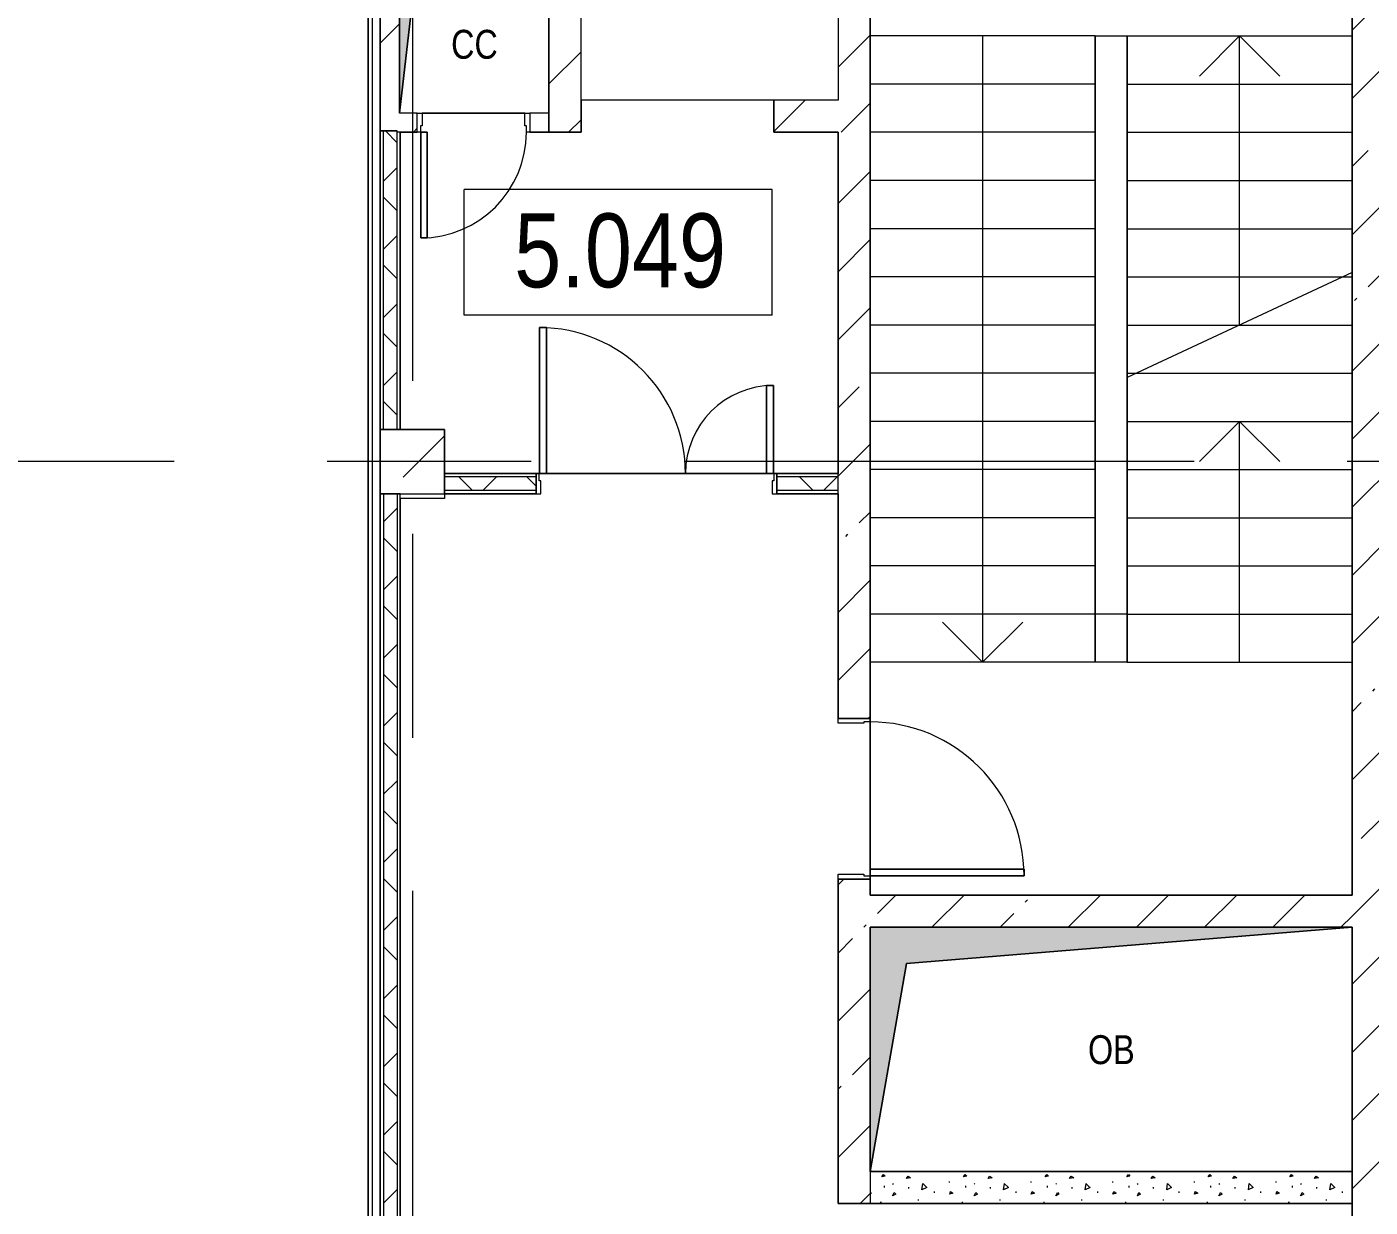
# Model space of a CAD drawing. Header units: millimetres. Extents: x 48966 to 155647, y -43515 to 26217.
# Drawn here: x 83532 to 91894, y 14875 to 22224 of the extents above; entities that cross this region are included whole.
import ezdxf

# ---------------------------------------------------------------- set-up
doc = ezdxf.new("R2010")
doc.units = ezdxf.units.MM
doc.linetypes.add('Осевые', pattern=[6350, 1270, -952.5, 3175, -952.5])
doc.linetypes.add('Сверху', pattern=[793.75, 476.25, -317.5])
for name, color, linetype, lineweight in [('Двери', 7, 'Continuous', 9), ('Каркас_Импост', 7, 'Continuous', 9), ('Контуры', 7, 'Continuous', 9), ('Линии подступенков-1', 7, 'Continuous', 9), ('Линии свеса', 7, 'Continuous', 9), ('Марки вырезов', 7, 'Continuous', 9), ('Марки помещений', 7, 'Continuous', 9), ('Обобщенные модели', 7, 'Continuous', 9), ('Обобщенные модели-1', 7, 'Continuous', 18), ('Общие ребра', 7, 'Continuous', 9), ('Оси-2', 7, 'Осевые', 9), ('Панель', 7, 'Continuous', 9), ('Перекрытия', 7, 'Continuous', 9), ('Сверху', 7, 'Сверху', 9), ('Стены-1', 7, 'Continuous', 18), ('Стрелки вверх', 7, 'Continuous', 9), ('Типовые аннотации', 7, 'Continuous', 9), ('Черная _1 сплошная', 7, 'Continuous', 9), ('Штриховка разреза-1', 7, 'Continuous', 9), ('Элементы узлов', 7, 'Continuous', 9), ('Элементы узлов-1', 7, 'Continuous', 5)]:
    doc.layers.add(name, color=color, linetype=linetype, lineweight=lineweight)
doc.styles.add('Arial', font='Arial.ttf', dxfattribs={"width": 0.8, "height": 180})
doc.styles.add('Arial Narrow_1', font='Arial Narrow.ttf', dxfattribs={"height": 460})
pattern_1 = [(45, (0, 0), (-212.132, 212.132), []), (135, (0, 0), (-212.132, -212.132), [])]
pattern_2 = [(45, (0, 0), (-424.264, 424.264), [600, -100, 20, -100]), (45, (0, 424), (-424.264, 424.264), [])]
pattern_3 = [(45, (0, 0), (-502.8943, 502.8943), []), (45, (0, 762), (-502.8943, 502.8943), [])]

# ---------------------------------------------------------------- blocks, each defined once
blk = doc.blocks.new('Обобщенные модели 2 - Обобщенные модели 2-1035725-План 5-го этажа на отм_ _12_600')
at = {"layer": 'Обобщенные модели'}
h = blk.add_hatch(dxfattribs=at)
h.set_pattern_fill('FP_1', color=256, style=0, pattern_type=2)
h.set_pattern_definition([(45, (0, 0), (168.3798, 617.3926), [793.75, -158.75, 6.706, -152.044])])
h.paths.add_polyline_path([(86131.6, 19317.1), (86131.6, 19717.1), (85731.6, 19717.1), (85731.6, 19317.1)], flags=0)
at = {"layer": 'Обобщенные модели-1'}
for p, q in [((86131.6, 19717.1), (85731.6, 19717.1)), ((85731.6, 19717.1), (85731.6, 19317.1)), ((86131.6, 19317.1), (86131.6, 19717.1)), ((85731.6, 19317.1), (86131.6, 19317.1))]:
    blk.add_line(p, q, dxfattribs=at)
blk = doc.blocks.new('Дверь - Однопольная - ДВ1__21х10-7160092-План 5-го этажа на отм_ _12_600')
at = {"layer": 'Двери'}
for p, q in [((-479, -100), (-439, -100)), ((-479, -1058), (-479, -100)), ((-439, -100), (-439, -1058)), ((-439, -1058), (-479, -1058))]:
    blk.add_line(p, q, dxfattribs=at)
blk.add_arc((-479, -100), 958, 270, 0, dxfattribs=at)
at = {"layer": 'Каркас_Импост'}
for p, q in [((-500, 100), (-470, 100)), ((-500, -100), (-500, 100)), ((-470, 100), (-470, -60)), ((470, 100), (500, 100)), ((470, -60), (470, 100)), ((500, 100), (500, -100)), ((-480, -60), (-480, -100)), ((-470, -60), (-480, -60)), ((480, -60), (470, -60)), ((480, -100), (480, -60)), ((-480, -100), (-500, -100)), ((500, -100), (480, -100))]:
    blk.add_line(p, q, dxfattribs=at)
at = {"layer": 'Панель'}
for p, q in [((-439, -100), (-479, -100)), ((-479, -100), (-479, -1058)), ((-439, -1058), (-439, -100)), ((-479, -1058), (-439, -1058))]:
    blk.add_line(p, q, dxfattribs=at)
blk = doc.blocks.new('Дверь - Полуторная_001 - ДВ20__21-15-6256127-План 5-го этажа на отм_ _12_600')
at = {"layer": 'Двери'}
for p, q in [((-684, 971.5), (-729, 971.5)), ((-729, 971.5), (-729, 62.5)), ((-684, 62.5), (-684, 971.5)), ((684, 62.5), (684, 611.5)), ((684, 611.5), (729, 611.5)), ((729, 611.5), (729, 62.5)), ((-729, 62.5), (-684, 62.5)), ((729, 62.5), (684, 62.5))]:
    blk.add_line(p, q, dxfattribs=at)
for centre, radius, start, end in [((-729, 62.5), 909, 360, 90), ((729, 62.5), 549, 90, 180)]:
    blk.add_arc(centre, radius, start, end, dxfattribs=at)
at = {"layer": 'Каркас_Импост'}
for p, q in [((-730, 62.5), (-750, 62.5)), ((-750, 62.5), (-750, -62.5)), ((-730, 17.5), (-730, 62.5)), ((-720, 17.5), (-730, 17.5)), ((-720, -62.5), (-720, 17.5)), ((730, 17.5), (720, 17.5)), ((720, 17.5), (720, -62.5)), ((750, 62.5), (730, 62.5)), ((730, 62.5), (730, 17.5)), ((750, -62.5), (750, 62.5)), ((-750, -62.5), (-720, -62.5)), ((720, -62.5), (750, -62.5))]:
    blk.add_line(p, q, dxfattribs=at)
at = {"layer": 'Панель'}
for p, q in [((-729, 971.5), (-684, 971.5)), ((-729, 62.5), (-729, 971.5)), ((-684, 971.5), (-684, 62.5)), ((684, 611.5), (684, 62.5)), ((729, 611.5), (684, 611.5)), ((729, 62.5), (729, 611.5)), ((-684, 62.5), (-729, 62.5)), ((684, 62.5), (729, 62.5))]:
    blk.add_line(p, q, dxfattribs=at)
blk = doc.blocks.new('Дверь - Однопольная без ручки - ДТ2__21х7-7152645-План 5-го этажа на отм_ _12_600')
at = {"layer": 'Двери'}
for p, q in [((-329, -60), (-289, -60)), ((-329, -718), (-329, -60)), ((-289, -60), (-289, -718)), ((-289, -718), (-329, -718))]:
    blk.add_line(p, q, dxfattribs=at)
blk.add_arc((-329, -60), 658, 270, 0, dxfattribs=at)
at = {"layer": 'Каркас_Импост'}
for p, q in [((-350, 60), (-320, 60)), ((-350, -60), (-350, 60)), ((-320, 60), (-320, -20)), ((320, 60), (350, 60)), ((320, -20), (320, 60)), ((350, 60), (350, -60)), ((-330, -60), (-350, -60)), ((-330, -20), (-330, -60)), ((-320, -20), (-330, -20)), ((330, -20), (320, -20)), ((330, -60), (330, -20)), ((350, -60), (330, -60))]:
    blk.add_line(p, q, dxfattribs=at)
at = {"layer": 'Панель'}
for p, q in [((-289, -60), (-329, -60)), ((-329, -60), (-329, -718)), ((-289, -718), (-289, -60)), ((-329, -718), (-289, -718))]:
    blk.add_line(p, q, dxfattribs=at)
blk = doc.blocks.new('170_ОтверстиеПрямоугольноеВертикальное - 170_ОтверстиеПрямоугольноеВертикальное-5689308-План 5-го этажа на отм_ _12_600')
at = {"layer": 'Обобщенные модели'}
for p, q in [((-465, -429.8), (-465, 430)), ((-465, 430), (465, 430)), ((465, 430), (465, -430)), ((315.9, -430), (-324.2, -430))]:
    blk.add_line(p, q, dxfattribs=at)
blk = doc.blocks.new('170_ОтверстиеПрямоугольноеВертикальное - 170_ОтверстиеПрямоугольноеВертикальное-5689310-План 5-го этажа на отм_ _12_600')
at = {"layer": 'Обобщенные модели'}
for p, q in [((-1500, -760), (-1500, 760)), ((-1500, 760), (1500, 760)), ((1500, 760), (1500, -760)), ((1500, -760), (-1500, -760))]:
    blk.add_line(p, q, dxfattribs=at)
blk = doc.blocks.new('M_Дверь-Проем - 1200 x 2200 mm-4670835-План 5-го этажа на отм_ _12_600')
at = {"layer": 'Сверху'}
blk.add_line((-608.2, -100), (591.8, -100), dxfattribs=at)
blk = doc.blocks.new('Марка помещения_Р - Марка помещения-4575829-План 5-го этажа на отм_ _12_600')
at = {"layer": 'Марки помещений'}
for p, q in [((-4.79375, -1.95625), (-4.79375, 1.95625)), ((4.79375, 1.95625), (-4.79375, 1.95625)), ((4.79375, -1.95625), (4.79375, 1.95625)), ((4.79375, -1.95625), (-4.79375, -1.95625))]:
    blk.add_line(p, q, dxfattribs=at)

msp = doc.modelspace()

# ---------------------------------------------------------------- hatches: boundary and pattern name
at = {"layer": 'Штриховка разреза-1'}
h = msp.add_hatch(dxfattribs=at)
h.set_pattern_fill('FP_2', color=256, style=0, pattern_type=2)
h.set_pattern_definition(pattern_2)
h.paths.add_polyline_path([(86781.6, 21767.1), (86981.6, 21767.1), (86981.6, 23867.1), (86781.6, 23867.1), (86781.6, 22547.3)], flags=0)
h = msp.add_hatch(dxfattribs=at)
h.set_pattern_fill('FP_2', color=256, style=0, pattern_type=2)
h.set_pattern_definition(pattern_2)
h.paths.add_polyline_path([(88581.6, 21767.1), (88781.6, 21767.1), (88781.6, 23867.1), (88581.6, 23867.1), (88581.6, 22612.7)], flags=0)
h = msp.add_hatch(dxfattribs=at)
h.set_pattern_fill('FP_4', color=256, style=0, pattern_type=2)
h.set_pattern_definition(pattern_3)
h.paths.add_polyline_path([(85731.6, 21575.4), (85836.6, 21575.4), (85836.6, 21687.3), (85851.6, 21687.3), (85851.6, 23567.1), (85731.6, 23567.1), (85731.6, 22612.7)], flags=0)
h = msp.add_hatch(dxfattribs=at)
h.set_pattern_fill('FP_2', color=256, style=0, pattern_type=2)
h.set_pattern_definition(pattern_2)
h.paths.add_polyline_path([(92081.6, 11567.1), (92081.6, 23567.1), (91781.6, 23567.1), (91781.6, 11567.1)], flags=0)
h = msp.add_hatch(dxfattribs=at)
h.set_pattern_fill('FP_2', color=256, style=0, pattern_type=2)
h.set_pattern_definition(pattern_2)
h.paths.add_polyline_path([(88236.8, 21567.1), (88781.6, 21567.1), (88781.6, 21767.1), (88181.6, 21767.1), (88181.6, 21567.1)], flags=0)
h.paths.add_polyline_path([(86781.6, 21567.1), (86981.6, 21567.1), (86981.6, 21767.1), (86781.6, 21767.1), (86781.6, 21567.3)], flags=0)
h = msp.add_hatch(dxfattribs=at)
h.set_pattern_fill('FP_4', color=256, style=0, pattern_type=2)
h.set_pattern_definition(pattern_3)
h.paths.add_polyline_path([(85962.4, 21567.3), (85962.4, 21687.3), (85836.6, 21687.3), (85836.6, 21567.3), (85856.6, 21567.3)], flags=0)
h.paths.add_polyline_path([(86781.6, 21567.3), (86781.6, 21687.3), (86662.4, 21687.3), (86662.4, 21567.3)], flags=0)
h = msp.add_hatch(dxfattribs=at)
h.set_pattern_fill('FP_3', color=256, style=0, pattern_type=2)
h.set_pattern_definition(pattern_1)
h.paths.add_polyline_path([(85751.6, 19717.1), (85836.6, 19717.1), (85836.6, 21575.4), (85751.6, 21575.4), (85751.6, 20425.1)], flags=0)
h = msp.add_hatch(dxfattribs=at)
h.set_pattern_fill('FP_2', color=256, style=0, pattern_type=2)
h.set_pattern_definition(pattern_2)
h.paths.add_polyline_path([(88781.6, 14897.1), (88781.6, 16917.1), (88581.6, 16917.1), (88581.6, 14897.1)], flags=0)
h.paths.add_polyline_path([(88781.6, 17917.1), (88781.6, 21567.1), (88581.6, 21567.1), (88581.6, 17917.1)], flags=0)
h = msp.add_hatch(dxfattribs=at)
h.set_pattern_fill('FP_3', color=256, style=0, pattern_type=2)
h.set_pattern_definition(pattern_1)
h.paths.add_polyline_path([(88581.6, 19337.1), (88581.6, 19422.1), (88201.6, 19422.1), (88201.6, 19337.1), (88236.8, 19337.1)], flags=0)
h.paths.add_polyline_path([(86701.6, 19337.1), (86701.6, 19422.1), (86131.6, 19422.1), (86131.6, 19337.1), (86571, 19337.1)], flags=0)
h = msp.add_hatch(dxfattribs=at)
h.set_pattern_fill('FP_3', color=256, style=0, pattern_type=2)
h.set_pattern_definition(pattern_1)
h.paths.add_polyline_path([(85836.5, 11917.1), (85836.5, 19317.1), (85751.5, 19317.1), (85751.5, 11917.1)], flags=0)
h = msp.add_hatch(dxfattribs=at)
h.set_pattern_fill('FP_2', color=256, style=0, pattern_type=2)
h.set_pattern_definition(pattern_2)
h.paths.add_polyline_path([(91781.6, 16617.1), (91781.6, 16817.1), (88781.6, 16817.1), (88781.6, 16617.1), (91568.5, 16617.1)], flags=0)
h = msp.add_hatch(dxfattribs=at)
h.set_pattern_fill('FP_5', color=256, style=0, pattern_type=2)
h.set_pattern_definition([(315, (203.2, 20.32), (507.9997, 0), [7.184, -711.236]), (63.435, (279.4, 76.2), (-0.0009, 508.0002), [11.359, -1124.563]), (90, (121.9, 60.96), (-508, 508), [10.16, -497.84]), (315, (0, 127), (507.9997, 0), [7.184, -711.236]), (270, (330.2, 40.64), (508, -508), [6.706, -501.294]), (270, (213.36, 386.1), (508, -508), [6.706, -501.294]), (45, (284.48, 441.96), (0, 507.9997), [7.184, -711.236]), (90, (182.9, 182.9), (-508, 508), [6.706, -501.294]), (90, (121.9, 259.1), (-508, 508), [6.706, -501.294]), (270, (279.4, 238.76), (508, -508), [6.706, -501.294]), (45, (127, 426.72), (0, 507.9997), [7.184, -711.236]), (45, (20.32, 284.48), (0, 507.9997), [7.184, -711.236]), (270, (10.16, 492.76), (508, -508), [6.706, -501.294]), (315, (335.28, 406.4), (507.9997, 0), [7.184, -711.236]), (90, (477.5, 71.1), (-508, 508), [6.706, -501.294]), (315, (355.6, 137.16), (507.9997, 0), [7.184, -711.236]), (90, (477.5, 264.16), (-508, 508), [10.16, -497.84]), (90, (482.6, 436.9), (-508, 508), [6.706, -501.294]), (90, (375.9, 294.64), (-508, 508), [6.706, -501.294]), (315, (360.68, 497.84), (507.9997, 0), [7.184, -711.236]), (0, (477.5, 497.84), (508, 508), [6.706, -501.294]), (315, (91.44, 508), (507.9997, 0), [7.184, -711.236]), (270, (233.7, 132.1), (508, -508), [6.706, -501.294]), (0, (452.1, 172.7), (508, 508), [6.706, -501.294]), (56.31, (274.32, 5.08), (507.99879, 1016.00085), [18.316, -1813.304]), (315, (284.48, 20.32), (507.9997, 0), [14.368, -704.052]), (194.036, (294.64, 10.16), (-1524.00192, -507.99336), [20.945, -2073.592]), (60.255, (30.48, 45.72), (508.00199, 1015.99946), [40.956, -4054.671]), (293.199, (50.8, 81.28), (508.00651, -1015.996307), [38.688, -3830.124]), (180, (66.04, 45.7), (-508, -508), [35.56, -472.44]), (63.435, (20.32, 213.36), (-0.0009, 508.0002), [22.718, -1113.204]), (315, (30.48, 233.68), (507.9997, 0), [14.368, -704.052]), (206.565, (40.64, 223.52), (-508.00066, -508.0002), [22.718, -1113.204]), (66.801, (386.08, 50.8), (1016.01901, 2539.99304), [38.688, -3830.124]), (296.565, (401.32, 86.36), (508.0002, -508.00066), [34.078, -1101.845]), (189.462, (416.56, 55.88), (-2540.00256, -507.985985), [30.901, -3059.143]), (82.875, (203.2, 248.92), (-0.000517, 507.999884), [40.956, -4054.671]), (315, (208.28, 289.56), (507.9997, 0), [35.921, -682.5]), (206.565, (233.68, 264.16), (-508.00066, -508.0002), [34.078, -1101.845]), (71.565, (375.92, 223.52), (0.00014, 507.99998), [16.064, -1590.373]), (326.31, (381, 238.76), (1016.00085, -507.9988), [18.316, -1813.304]), (194.036, (396.24, 228.6), (-1524.00192, -507.99336), [20.945, -2073.592]), (60.255, (167.64, 472.44), (508.00199, 1015.99946), [40.956, -4054.671]), (288.435, (187.96, 508), (508.0012, -1015.9995), [32.129, -1574.308]), (189.462, (198.12, 477.52), (-2540.00256, -507.985985), [30.901, -3059.143]), (63.435, (40.64, 411.48), (-0.0009, 508.0002), [34.078, -1101.845]), (296.565, (55.88, 441.96), (508.0002, -508.00066), [34.078, -1101.845]), (180, (71.1, 411.5), (-508, -508), [30.48, -477.52]), (56.31, (106.68, 320.04), (507.99879, 1016.00085), [18.316, -1813.304]), (326.31, (116.84, 335.28), (1016.00085, -507.99879), [18.316, -1813.304]), (191.31, (132.08, 325.12), (-2031.99947, -508.00241), [25.903, -2564.399]), (63.435, (279.4, 365.76), (-0.0009, 508.0002), [22.718, -1113.204]), (326.31, (289.56, 386.08), (1016.00085, -507.9988), [18.316, -1813.304]), (201.801, (304.8, 375.92), (-1016.00392, -507.9926), [27.357, -2708.307]), (60.255, (391.16, 416.56), (508.00199, 1015.99946), [40.956, -4054.671]), (288.435, (411.48, 452.12), (508.0012, -1015.9995), [32.129, -1574.308]), (189.462, (421.64, 421.64), (-2540.00256, -507.985985), [30.901, -3059.143]), (56.31, (462.28, 330.2), (507.9988, 1016.00085), [18.316, -1813.304]), (315, (472.44, 345.44), (507.9997, 0), [14.368, -704.052]), (194.036, (482.6, 335.28), (-1524.00192, -507.99336), [20.945, -2073.592])])
h.paths.add_polyline_path([(91781.6, 14897.1), (91781.6, 15097.1), (88781.6, 15097.1), (88781.6, 14897.1), (91568.5, 14897.1)], flags=0)
at = {"layer": 'Элементы узлов-1'}
for points in [[(85851.6, 21687.3), (85941.1, 22457.6), (86781.6, 22547.1), (85851.6, 22547.1), (85851.6, 21687.3)], [(88781.6, 15097.1), (89007.6, 16391.1), (91772.7, 16617.1), (88781.6, 16617.1), (88781.6, 16049.8)]]:
    msp.add_hatch(color=256, dxfattribs=at).paths.add_polyline_path(points, flags=0)

# ---------------------------------------------------------------- linework, layer by layer
at = {"layer": 'Контуры'}
for p, q in [((88781.6, 23567.1), (88781.6, 22167.1)), ((88781.6, 23567.1), (88781.6, 22167.1)), ((88781.6, 23567.1), (88781.6, 22167.1)), ((88781.6, 23567.1), (88781.6, 22167.1)), ((91781.6, 22167.1), (91781.6, 23567.1)), ((91781.6, 22167.1), (91781.6, 23567.1)), ((91781.6, 22167.1), (91781.6, 23567.1)), ((91781.6, 22167.1), (91781.6, 23567.1)), ((90181.6, 22167.1), (88781.6, 22167.1)), ((90181.6, 22167.1), (88781.6, 22167.1)), ((90181.6, 22167.1), (88781.6, 22167.1)), ((90181.6, 22167.1), (88781.6, 22167.1)), ((88781.6, 22167.1), (88781.6, 18267.1)), ((88781.6, 22167.1), (88781.6, 18267.1)), ((88781.6, 22167.1), (88781.6, 18267.1)), ((88781.6, 22167.1), (88781.6, 18267.1)), ((88781.6, 22167.1), (88781.6, 18567.1)), ((90181.6, 22167.1), (90381.6, 22167.1)), ((90181.6, 22167.1), (90381.6, 22167.1)), ((90181.6, 22167.1), (90381.6, 22167.1)), ((90181.6, 22167.1), (90381.6, 22167.1)), ((90181.6, 22167.1), (90181.6, 18267.1)), ((90181.6, 22167.1), (90181.6, 18267.1)), ((90181.6, 22167.1), (90181.6, 18267.1)), ((90181.6, 22167.1), (90181.6, 18267.1)), ((90181.6, 22167.1), (90181.6, 18567.1)), ((90381.6, 18267.1), (90381.6, 22167.1)), ((90381.6, 18267.1), (90381.6, 22167.1)), ((90381.6, 18267.1), (90381.6, 22167.1)), ((90381.6, 18567.1), (90381.6, 22167.1)), ((91781.6, 18267.1), (91781.6, 22167.1)), ((91781.6, 18267.1), (91781.6, 22167.1)), ((91781.6, 18267.1), (91781.6, 22167.1)), ((91781.6, 18567.1), (91781.6, 22167.1)), ((91781.6, 18267.1), (91781.6, 20693.5)), ((90381.6, 18267.1), (90381.6, 20040.7)), ((88781.6, 18567.1), (88781.6, 16817.1)), ((90181.6, 18567.1), (88781.6, 18567.1)), ((90381.6, 18567.1), (90181.6, 18567.1)), ((90381.6, 18567.1), (91781.6, 18567.1)), ((91781.6, 16817.1), (91781.6, 18567.1)), ((88781.6, 18267.1), (88781.6, 16817.1)), ((88781.6, 18267.1), (88781.6, 16817.1)), ((88781.6, 18267.1), (88781.6, 16817.1)), ((88781.6, 18267.1), (88781.6, 16817.1)), ((90181.6, 18267.1), (88781.6, 18267.1)), ((90181.6, 18267.1), (88781.6, 18267.1)), ((90381.6, 18267.1), (90181.6, 18267.1)), ((90381.6, 18267.1), (90181.6, 18267.1)), ((90381.6, 18267.1), (90181.6, 18267.1)), ((90381.6, 18267.1), (90181.6, 18267.1)), ((90381.6, 18267.1), (91781.6, 18267.1)), ((90381.6, 18267.1), (91781.6, 18267.1)), ((90381.6, 18267.1), (91781.6, 18267.1)), ((90381.6, 18267.1), (91781.6, 18267.1)), ((91781.6, 16817.1), (91781.6, 18267.1)), ((91781.6, 16817.1), (91781.6, 18267.1)), ((91781.6, 16817.1), (91781.6, 18267.1)), ((91781.6, 16817.1), (91781.6, 18267.1)), ((88781.6, 16817.1), (91781.6, 16817.1)), ((88781.6, 16817.1), (91781.6, 16817.1))]:
    msp.add_line(p, q, dxfattribs=at)
at = {"layer": 'Линии подступенков-1'}
for p, q in [((90181.6, 22167.1), (88781.6, 22167.1)), ((90181.6, 22167.1), (88781.6, 22167.1)), ((90181.6, 22167.1), (88781.6, 22167.1)), ((90181.6, 22167.1), (88781.6, 22167.1)), ((90181.6, 22167.1), (88781.6, 22167.1)), ((90381.6, 22167.1), (91781.6, 22167.1)), ((90381.6, 22167.1), (91781.6, 22167.1)), ((90381.6, 22167.1), (91781.6, 22167.1)), ((90381.6, 22167.1), (91781.6, 22167.1)), ((90181.6, 21867.1), (88781.6, 21867.1)), ((90181.6, 21867.1), (88781.6, 21867.1)), ((90181.6, 21867.1), (88781.6, 21867.1)), ((90181.6, 21867.1), (88781.6, 21867.1)), ((90181.6, 21867.1), (88781.6, 21867.1)), ((90381.6, 21867.1), (91781.6, 21867.1)), ((90381.6, 21867.1), (91781.6, 21867.1)), ((90381.6, 21867.1), (91781.6, 21867.1)), ((90381.6, 21867.1), (91781.6, 21867.1)), ((90181.6, 21567.1), (88781.6, 21567.1)), ((90181.6, 21567.1), (88781.6, 21567.1)), ((90181.6, 21567.1), (88781.6, 21567.1)), ((90181.6, 21567.1), (88781.6, 21567.1)), ((90181.6, 21567.1), (88781.6, 21567.1)), ((90381.6, 21567.1), (91781.6, 21567.1)), ((90381.6, 21567.1), (91781.6, 21567.1)), ((90381.6, 21567.1), (91781.6, 21567.1)), ((90381.6, 21567.1), (91781.6, 21567.1)), ((90181.6, 21267.1), (88781.6, 21267.1)), ((90181.6, 21267.1), (88781.6, 21267.1)), ((90181.6, 21267.1), (88781.6, 21267.1)), ((90181.6, 21267.1), (88781.6, 21267.1)), ((90181.6, 21267.1), (88781.6, 21267.1)), ((90381.6, 21267.1), (91781.6, 21267.1)), ((90381.6, 21267.1), (91781.6, 21267.1)), ((90381.6, 21267.1), (91781.6, 21267.1)), ((90381.6, 21267.1), (91781.6, 21267.1)), ((90181.6, 20967.1), (88781.6, 20967.1)), ((90181.6, 20967.1), (88781.6, 20967.1)), ((90181.6, 20967.1), (88781.6, 20967.1)), ((90181.6, 20967.1), (88781.6, 20967.1)), ((90181.6, 20967.1), (88781.6, 20967.1)), ((90381.6, 20967.1), (91781.6, 20967.1)), ((90381.6, 20967.1), (91781.6, 20967.1)), ((90381.6, 20967.1), (91781.6, 20967.1)), ((90381.6, 20967.1), (91781.6, 20967.1)), ((90181.6, 20667.1), (88781.6, 20667.1)), ((90181.6, 20667.1), (88781.6, 20667.1)), ((90181.6, 20667.1), (88781.6, 20667.1)), ((90181.6, 20667.1), (88781.6, 20667.1)), ((90181.6, 20667.1), (88781.6, 20667.1)), ((90381.6, 20667.1), (91781.6, 20667.1)), ((90381.6, 20667.1), (91781.6, 20667.1)), ((90381.6, 20667.1), (91781.6, 20667.1)), ((90381.6, 20667.1), (91781.6, 20667.1)), ((91725, 20667.1), (91781.6, 20667.1)), ((90181.6, 20367.1), (88781.6, 20367.1)), ((90181.6, 20367.1), (88781.6, 20367.1)), ((90181.6, 20367.1), (88781.6, 20367.1)), ((90181.6, 20367.1), (88781.6, 20367.1)), ((90181.6, 20367.1), (88781.6, 20367.1)), ((90381.6, 20367.1), (91781.6, 20367.1)), ((90381.6, 20367.1), (91781.6, 20367.1)), ((90381.6, 20367.1), (91781.6, 20367.1)), ((90381.6, 20367.1), (91781.6, 20367.1)), ((91081.6, 20367.1), (91781.6, 20367.1)), ((90181.6, 20067.1), (88781.6, 20067.1)), ((90181.6, 20067.1), (88781.6, 20067.1)), ((90181.6, 20067.1), (88781.6, 20067.1)), ((90181.6, 20067.1), (88781.6, 20067.1)), ((90181.6, 20067.1), (88781.6, 20067.1)), ((90381.6, 20067.1), (91781.6, 20067.1)), ((90381.6, 20067.1), (91781.6, 20067.1)), ((90381.6, 20067.1), (91781.6, 20067.1)), ((90381.6, 20067.1), (91781.6, 20067.1)), ((90438.3, 20067.1), (91781.6, 20067.1)), ((90181.6, 19767.1), (88781.6, 19767.1)), ((90181.6, 19767.1), (88781.6, 19767.1)), ((90181.6, 19767.1), (88781.6, 19767.1)), ((90181.6, 19767.1), (88781.6, 19767.1)), ((90181.6, 19767.1), (88781.6, 19767.1)), ((90381.6, 19767.1), (91781.6, 19767.1)), ((90381.6, 19767.1), (91781.6, 19767.1)), ((90381.6, 19767.1), (91781.6, 19767.1)), ((90381.6, 19767.1), (91781.6, 19767.1)), ((90381.6, 19767.1), (91781.6, 19767.1)), ((90181.6, 19467.1), (88781.6, 19467.1)), ((90181.6, 19467.1), (88781.6, 19467.1)), ((90181.6, 19467.1), (88781.6, 19467.1)), ((90181.6, 19467.1), (88781.6, 19467.1)), ((90181.6, 19467.1), (88781.6, 19467.1)), ((90381.6, 19467.1), (91781.6, 19467.1)), ((90381.6, 19467.1), (91781.6, 19467.1)), ((90381.6, 19467.1), (91781.6, 19467.1)), ((90381.6, 19467.1), (91781.6, 19467.1)), ((90381.6, 19467.1), (91781.6, 19467.1)), ((90181.6, 19167.1), (88781.6, 19167.1)), ((90181.6, 19167.1), (88781.6, 19167.1)), ((90181.6, 19167.1), (88781.6, 19167.1)), ((90181.6, 19167.1), (88781.6, 19167.1)), ((90181.6, 19167.1), (88781.6, 19167.1)), ((90381.6, 19167.1), (91781.6, 19167.1)), ((90381.6, 19167.1), (91781.6, 19167.1)), ((90381.6, 19167.1), (91781.6, 19167.1)), ((90381.6, 19167.1), (91781.6, 19167.1)), ((90381.6, 19167.1), (91781.6, 19167.1)), ((90181.6, 18867.1), (88781.6, 18867.1)), ((90181.6, 18867.1), (88781.6, 18867.1)), ((90181.6, 18867.1), (88781.6, 18867.1)), ((90181.6, 18867.1), (88781.6, 18867.1)), ((90181.6, 18867.1), (88781.6, 18867.1)), ((90381.6, 18867.1), (91781.6, 18867.1)), ((90381.6, 18867.1), (91781.6, 18867.1)), ((90381.6, 18867.1), (91781.6, 18867.1)), ((90381.6, 18867.1), (91781.6, 18867.1)), ((90381.6, 18867.1), (91781.6, 18867.1)), ((90181.6, 18567.1), (88781.6, 18567.1)), ((90181.6, 18567.1), (88781.6, 18567.1)), ((90181.6, 18567.1), (88781.6, 18567.1)), ((90181.6, 18567.1), (88781.6, 18567.1)), ((90181.6, 18567.1), (88781.6, 18567.1)), ((90381.6, 18567.1), (91781.6, 18567.1)), ((90381.6, 18567.1), (91781.6, 18567.1)), ((90381.6, 18567.1), (91781.6, 18567.1)), ((90381.6, 18567.1), (91781.6, 18567.1)), ((90381.6, 18567.1), (91781.6, 18567.1)), ((90181.6, 18267.1), (88781.6, 18267.1)), ((90181.6, 18267.1), (88781.6, 18267.1)), ((90181.6, 18267.1), (88781.6, 18267.1)), ((90181.6, 18267.1), (88781.6, 18267.1)), ((90381.6, 18267.1), (91781.6, 18267.1)), ((90381.6, 18267.1), (91781.6, 18267.1)), ((90381.6, 18267.1), (91781.6, 18267.1)), ((90381.6, 18267.1), (91781.6, 18267.1))]:
    msp.add_line(p, q, dxfattribs=at)
at = {"layer": 'Линии свеса'}
for p, q in [((90181.6, 21867.1), (88781.6, 21867.1)), ((90181.6, 21867.1), (88781.6, 21867.1)), ((90181.6, 21867.1), (88781.6, 21867.1)), ((90181.6, 21867.1), (88781.6, 21867.1)), ((90181.6, 21867.1), (88781.6, 21867.1)), ((90381.6, 21867.1), (91781.6, 21867.1)), ((90381.6, 21867.1), (91781.6, 21867.1)), ((90381.6, 21867.1), (91781.6, 21867.1)), ((90381.6, 21867.1), (91781.6, 21867.1)), ((90181.6, 21567.1), (88781.6, 21567.1)), ((90181.6, 21567.1), (88781.6, 21567.1)), ((90181.6, 21567.1), (88781.6, 21567.1)), ((90181.6, 21567.1), (88781.6, 21567.1)), ((90181.6, 21567.1), (88781.6, 21567.1)), ((90381.6, 21567.1), (91781.6, 21567.1)), ((90381.6, 21567.1), (91781.6, 21567.1)), ((90381.6, 21567.1), (91781.6, 21567.1)), ((90381.6, 21567.1), (91781.6, 21567.1)), ((90181.6, 21267.1), (88781.6, 21267.1)), ((90181.6, 21267.1), (88781.6, 21267.1)), ((90181.6, 21267.1), (88781.6, 21267.1)), ((90181.6, 21267.1), (88781.6, 21267.1)), ((90181.6, 21267.1), (88781.6, 21267.1)), ((90381.6, 21267.1), (91781.6, 21267.1)), ((90381.6, 21267.1), (91781.6, 21267.1)), ((90381.6, 21267.1), (91781.6, 21267.1)), ((90381.6, 21267.1), (91781.6, 21267.1)), ((90181.6, 20967.1), (88781.6, 20967.1)), ((90181.6, 20967.1), (88781.6, 20967.1)), ((90181.6, 20967.1), (88781.6, 20967.1)), ((90181.6, 20967.1), (88781.6, 20967.1)), ((90181.6, 20967.1), (88781.6, 20967.1)), ((90381.6, 20967.1), (91781.6, 20967.1)), ((90381.6, 20967.1), (91781.6, 20967.1)), ((90381.6, 20967.1), (91781.6, 20967.1)), ((90381.6, 20967.1), (91781.6, 20967.1)), ((90181.6, 20667.1), (88781.6, 20667.1)), ((90181.6, 20667.1), (88781.6, 20667.1)), ((90181.6, 20667.1), (88781.6, 20667.1)), ((90181.6, 20667.1), (88781.6, 20667.1)), ((90181.6, 20667.1), (88781.6, 20667.1)), ((90381.6, 20667.1), (91781.6, 20667.1)), ((90381.6, 20667.1), (91781.6, 20667.1)), ((90381.6, 20667.1), (91781.6, 20667.1)), ((90381.6, 20667.1), (91781.6, 20667.1)), ((91725, 20667.1), (91781.6, 20667.1)), ((90181.6, 20367.1), (88781.6, 20367.1)), ((90181.6, 20367.1), (88781.6, 20367.1)), ((90181.6, 20367.1), (88781.6, 20367.1)), ((90181.6, 20367.1), (88781.6, 20367.1)), ((90181.6, 20367.1), (88781.6, 20367.1)), ((90381.6, 20367.1), (91781.6, 20367.1)), ((90381.6, 20367.1), (91781.6, 20367.1)), ((90381.6, 20367.1), (91781.6, 20367.1)), ((90381.6, 20367.1), (91781.6, 20367.1)), ((91081.6, 20367.1), (91781.6, 20367.1)), ((90181.6, 20067.1), (88781.6, 20067.1)), ((90181.6, 20067.1), (88781.6, 20067.1)), ((90181.6, 20067.1), (88781.6, 20067.1)), ((90181.6, 20067.1), (88781.6, 20067.1)), ((90181.6, 20067.1), (88781.6, 20067.1)), ((90381.6, 20067.1), (91781.6, 20067.1)), ((90381.6, 20067.1), (91781.6, 20067.1)), ((90381.6, 20067.1), (91781.6, 20067.1)), ((90381.6, 20067.1), (91781.6, 20067.1)), ((90438.3, 20067.1), (91781.6, 20067.1)), ((90181.6, 19767.1), (88781.6, 19767.1)), ((90181.6, 19767.1), (88781.6, 19767.1)), ((90181.6, 19767.1), (88781.6, 19767.1)), ((90181.6, 19767.1), (88781.6, 19767.1)), ((90181.6, 19767.1), (88781.6, 19767.1)), ((90381.6, 19767.1), (91781.6, 19767.1)), ((90381.6, 19767.1), (91781.6, 19767.1)), ((90381.6, 19767.1), (91781.6, 19767.1)), ((90381.6, 19767.1), (91781.6, 19767.1)), ((90381.6, 19767.1), (91781.6, 19767.1)), ((90181.6, 19467.1), (88781.6, 19467.1)), ((90181.6, 19467.1), (88781.6, 19467.1)), ((90181.6, 19467.1), (88781.6, 19467.1)), ((90181.6, 19467.1), (88781.6, 19467.1)), ((90181.6, 19467.1), (88781.6, 19467.1)), ((90381.6, 19467.1), (91781.6, 19467.1)), ((90381.6, 19467.1), (91781.6, 19467.1)), ((90381.6, 19467.1), (91781.6, 19467.1)), ((90381.6, 19467.1), (91781.6, 19467.1)), ((90381.6, 19467.1), (91781.6, 19467.1)), ((90181.6, 19167.1), (88781.6, 19167.1)), ((90181.6, 19167.1), (88781.6, 19167.1)), ((90181.6, 19167.1), (88781.6, 19167.1)), ((90181.6, 19167.1), (88781.6, 19167.1)), ((90181.6, 19167.1), (88781.6, 19167.1)), ((90381.6, 19167.1), (91781.6, 19167.1)), ((90381.6, 19167.1), (91781.6, 19167.1)), ((90381.6, 19167.1), (91781.6, 19167.1)), ((90381.6, 19167.1), (91781.6, 19167.1)), ((90381.6, 19167.1), (91781.6, 19167.1)), ((90181.6, 18867.1), (88781.6, 18867.1)), ((90181.6, 18867.1), (88781.6, 18867.1)), ((90181.6, 18867.1), (88781.6, 18867.1)), ((90181.6, 18867.1), (88781.6, 18867.1)), ((90181.6, 18867.1), (88781.6, 18867.1)), ((90381.6, 18867.1), (91781.6, 18867.1)), ((90381.6, 18867.1), (91781.6, 18867.1)), ((90381.6, 18867.1), (91781.6, 18867.1)), ((90381.6, 18867.1), (91781.6, 18867.1)), ((90381.6, 18867.1), (91781.6, 18867.1)), ((90181.6, 18567.1), (88781.6, 18567.1)), ((90181.6, 18567.1), (88781.6, 18567.1)), ((90181.6, 18567.1), (88781.6, 18567.1)), ((90181.6, 18567.1), (88781.6, 18567.1)), ((90381.6, 18567.1), (91781.6, 18567.1)), ((90381.6, 18567.1), (91781.6, 18567.1)), ((90381.6, 18567.1), (91781.6, 18567.1)), ((90381.6, 18567.1), (91781.6, 18567.1))]:
    msp.add_line(p, q, dxfattribs=at)
at = {"layer": 'Марки вырезов'}
msp.add_line((91781.6, 20693.5), (90381.6, 20040.7), dxfattribs=at)
at = {"layer": 'Общие ребра'}
for p, q in [((85656.6, 23459.1), (85656.6, 21575.4)), ((85681.6, 23484.1), (85681.6, 21575.4)), ((85656.6, 21575.4), (85656.6, 11719.1)), ((85681.6, 21575.4), (85681.6, 11719.1)), ((85751.6, 21575.4), (85731.6, 21575.4)), ((85731.6, 21575.4), (85751.6, 21575.4)), ((85751.6, 19717.1), (85751.6, 21575.4)), ((85836.6, 21575.4), (85751.6, 21575.4)), ((85751.6, 21575.4), (85836.6, 21575.4)), ((85836.6, 21567.3), (85836.6, 21575.4)), ((85836.6, 21567.3), (85836.6, 21575.4)), ((85836.6, 19717.1), (85836.6, 21567.3)), ((85856.6, 21567.3), (85836.6, 21567.3)), ((85856.6, 21567.3), (85962.4, 21567.3)), ((86662.4, 21567.3), (86781.6, 21567.3)), ((86781.6, 21567.3), (86781.6, 21567.1)), ((86781.6, 21567.1), (86981.6, 21567.1)), ((88181.6, 21567.1), (88579.6, 21567.1)), ((88781.6, 17917.1), (88781.6, 21567.1)), ((86701.6, 19422.1), (86131.6, 19422.1)), ((86701.6, 19442.1), (86133.6, 19442.1)), ((88581.6, 19442.1), (88201.6, 19442.1)), ((88581.6, 19422.1), (88201.6, 19422.1)), ((88581.6, 19422.1), (88581.6, 19442.1)), ((88581.6, 19337.1), (88581.6, 19422.1)), ((86701.6, 19337.1), (86131.6, 19337.1)), ((88581.6, 19337.1), (88201.6, 19337.1)), ((88581.6, 19317.1), (88581.6, 19337.1)), ((85751.5, 19317.1), (85751.5, 11917.1)), ((85836.5, 19317.1), (85836.5, 11917.1)), ((86131.6, 19317.1), (86701.6, 19317.1)), ((88201.6, 19317.1), (88579.6, 19317.1)), ((88581.6, 19317.1), (88581.6, 17917.1)), ((88581.6, 16917.1), (88581.6, 15097.1)), ((88781.6, 16817.1), (88781.6, 16917.1)), ((88581.6, 15097.1), (88581.6, 14897.1)), ((88781.6, 15097.1), (88781.6, 14897.1))]:
    msp.add_line(p, q, dxfattribs=at)
at = {"layer": 'Оси-2'}
for p, q in [((85931.6, 25417.1), (85931.6, -41737.8)), ((150171.6, 19517.1), (50565.6, 19517.1))]:
    msp.add_line(p, q, dxfattribs=at)
at = {"layer": 'Перекрытия'}
for p, q in [((85731.6, 19317.1), (85731.6, 23567.1)), ((86981.6, 21767.1), (86981.6, 23567.1)), ((88581.6, 23567.1), (88581.6, 21767.1)), ((88781.6, 16817.1), (88781.6, 23567.1)), ((91781.6, 23567.1), (91781.6, 16817.1)), ((88581.6, 21767.1), (86981.6, 21767.1)), ((88181.6, 21767.1), (86981.6, 21767.1)), ((86981.6, 21767.1), (86981.6, 21567.1)), ((88181.6, 21567.1), (88181.6, 21767.1)), ((86632.5, 21687.1), (85992.4, 21687.1)), ((85961.6, 21567.1), (85856.6, 21567.1)), ((85856.6, 21567.1), (85856.6, 19717.1)), ((86981.6, 21567.1), (86661.6, 21567.1)), ((88581.6, 21567.1), (88181.6, 21567.1)), ((88581.6, 19442.1), (88581.6, 21567.1)), ((85856.6, 19717.1), (86131.6, 19717.1)), ((86131.6, 19717.1), (86131.6, 19442.1)), ((86131.6, 19442.1), (88581.6, 19442.1)), ((88201.6, 19442.1), (86701.6, 19442.1)), ((86701.6, 19442.1), (86701.6, 19317.1)), ((88201.6, 19317.1), (88201.6, 19442.1)), ((86131.6, 19287.8), (85856.5, 19287.8)), ((85856.5, 19287.8), (85856.5, 11917.1)), ((86701.6, 19317.1), (86131.6, 19317.1)), ((86131.6, 19317.1), (86131.6, 19287.8)), ((88581.6, 19317.1), (88201.6, 19317.1)), ((88581.6, 17917.1), (88581.6, 19317.1)), ((88781.6, 17917.1), (88581.6, 17917.1)), ((88781.6, 16917.1), (88781.6, 17917.1)), ((88581.6, 14897.1), (88581.6, 16917.1)), ((88581.6, 16917.1), (88781.6, 16917.1)), ((91781.6, 16817.1), (88781.6, 16817.1)), ((91781.6, 14897.1), (88581.6, 14897.1)), ((91781.6, 11567.1), (91781.6, 14897.1))]:
    msp.add_line(p, q, dxfattribs=at)
at = {"layer": 'Стены-1'}
for p, q in [((88781.6, 21767.1), (88781.6, 23867.1)), ((85731.6, 23567.1), (85731.6, 21575.4)), ((85731.6, 21575.4), (85731.6, 23567.1)), ((86981.6, 21767.1), (86981.6, 23567.1)), ((88581.6, 23567.1), (88581.6, 21767.1)), ((91781.6, 23567.1), (91781.6, 16817.1)), ((85654.6, 23457.1), (85654.6, 21575.4)), ((85851.6, 21687.3), (85851.6, 22547.3)), ((86781.6, 22547.3), (86781.6, 21767.1)), ((86781.6, 21767.1), (86781.6, 21567.3)), ((86981.6, 21567.1), (86981.6, 21767.1)), ((88581.6, 21767.1), (88181.6, 21767.1)), ((88181.6, 21767.1), (88181.6, 21567.1)), ((88781.6, 21567.1), (88781.6, 21767.1)), ((85962.4, 21687.3), (85851.6, 21687.3)), ((85962.4, 21567.3), (85962.4, 21687.3)), ((86781.6, 21687.3), (86662.4, 21687.3)), ((86662.4, 21687.3), (86662.4, 21567.3)), ((86781.6, 21567.3), (86781.6, 21687.3)), ((85654.6, 21575.4), (85654.6, 11719.1)), ((85731.6, 21575.4), (85731.6, 19717.1)), ((85731.6, 11719.1), (85731.6, 21575.4)), ((85856.6, 19717.1), (85856.6, 21567.3)), ((88579.6, 21567.1), (88581.6, 21567.1)), ((88581.6, 21567.1), (88581.6, 19442.1)), ((85731.6, 19717.1), (85856.6, 19717.1)), ((86133.6, 19442.1), (86131.6, 19442.1)), ((86131.6, 19442.1), (86131.6, 19317.1)), ((86701.6, 19317.1), (86701.6, 19442.1)), ((88201.6, 19442.1), (88201.6, 19317.1)), ((85856.5, 19317.1), (85731.5, 19317.1)), ((85731.5, 19317.1), (85731.5, 11917.1)), ((85856.5, 11917.1), (85856.5, 19317.1)), ((88579.6, 19317.1), (88581.6, 19317.1)), ((88581.6, 17917.1), (88781.6, 17917.1)), ((88781.6, 16917.1), (88581.6, 16917.1)), ((91781.6, 16817.1), (88781.6, 16817.1)), ((88781.6, 15097.1), (88781.6, 16617.1)), ((88781.6, 16617.1), (91781.6, 16617.1)), ((91781.6, 16617.1), (91781.6, 11567.1)), ((91781.6, 15097.1), (88781.6, 15097.1)), ((91781.6, 14897.1), (91781.6, 15097.1)), ((88581.6, 14897.1), (88781.6, 14897.1)), ((88781.6, 14897.1), (91781.6, 14897.1))]:
    msp.add_line(p, q, dxfattribs=at)
at = {"layer": 'Стрелки вверх'}
for p, q in [((89481.6, 22167.1), (89481.6, 21867.1)), ((91081.6, 22167.1), (90831.6, 21917.1)), ((91081.6, 21867.1), (91081.6, 22167.1)), ((91081.6, 22167.1), (91331.6, 21917.1)), ((89481.6, 21867.1), (89481.6, 21567.1)), ((91081.6, 21567.1), (91081.6, 21867.1)), ((89481.6, 21567.1), (89481.6, 21267.1)), ((91081.6, 21267.1), (91081.6, 21567.1)), ((89481.6, 21267.1), (89481.6, 20967.1)), ((91081.6, 20967.1), (91081.6, 21267.1)), ((89481.6, 20967.1), (89481.6, 20667.1)), ((91081.6, 20667.1), (91081.6, 20967.1)), ((89481.6, 20667.1), (89481.6, 20367.1)), ((91081.6, 20367.1), (91081.6, 20667.1)), ((89481.6, 20367.1), (89481.6, 20067.1)), ((89481.6, 20067.1), (89481.6, 19767.1)), ((89481.6, 19767.1), (89481.6, 19467.1)), ((91081.6, 19767.1), (90831.6, 19517.1)), ((91081.6, 19467.1), (91081.6, 19767.1)), ((91081.6, 19767.1), (91331.6, 19517.1)), ((89481.6, 19467.1), (89481.6, 19167.1)), ((91081.6, 19167.1), (91081.6, 19467.1)), ((89481.6, 19167.1), (89481.6, 18867.1)), ((91081.6, 18867.1), (91081.6, 19167.1)), ((89481.6, 18867.1), (89481.6, 18567.1)), ((91081.6, 18567.1), (91081.6, 18867.1)), ((89481.6, 18567.1), (89481.6, 18267.1)), ((91081.6, 18267.1), (91081.6, 18567.1)), ((89481.6, 18267.1), (89231.6, 18517.1)), ((89481.6, 18267.1), (89731.6, 18517.1))]:
    msp.add_line(p, q, dxfattribs=at)
at = {"layer": 'Черная _1 сплошная'}
for p, q in [((90181.6, 22167.1), (90381.6, 22167.1)), ((90181.6, 18267.1), (90181.6, 22167.1)), ((90381.6, 22167.1), (90381.6, 18267.1)), ((90181.6, 18317.1), (90181.6, 22137.1)), ((90381.6, 22137.1), (90381.6, 18317.1)), ((90381.6, 18267.1), (90181.6, 18267.1))]:
    msp.add_line(p, q, dxfattribs=at)
at = {"layer": 'Элементы узлов'}
for p, q in [((85851.6, 22547.1), (85851.6, 21687.3)), ((86781.6, 21687.1), (86781.6, 22547.1)), ((85941.1, 22457.6), (85851.6, 21687.3)), ((85851.6, 21687.3), (85941.1, 22457.6)), ((85992.4, 21687.1), (86632.5, 21687.1)), ((91781.6, 16617.1), (88781.6, 16617.1)), ((88781.6, 16617.1), (88781.6, 15097.1)), ((91781.6, 16617.1), (89007.6, 16391.1)), ((89007.6, 16391.1), (91781.6, 16617.1)), ((91781.6, 15097.1), (91781.6, 16617.1)), ((89007.6, 16391.1), (88781.6, 15097.1)), ((88781.6, 15097.1), (89007.6, 16391.1)), ((88781.6, 15097.1), (91781.6, 15097.1))]:
    msp.add_line(p, q, dxfattribs=at)

# ---------------------------------------------------------------- block references
at = {"layer": 'Двери'}
for name, p, rotation in [('M_Дверь-Проем - 1200 x 2200 mm-4670835-План 5-го этажа на отм_ _12_600', (87573.4, 21667.1), 180), ('Дверь - Однопольная - ДВ1__21х10-7160092-План 5-го этажа на отм_ _12_600', (88681.6, 17417.1), 89.9999999999999)]:
    msp.add_blockref(name, p, dxfattribs=dict(at, rotation=rotation))
for name, p in [('Дверь - Однопольная без ручки - ДТ2__21х7-7152645-План 5-го этажа на отм_ _12_600', (86312.4, 21627.3)), ('Дверь - Полуторная_001 - ДВ20__21-15-6256127-План 5-го этажа на отм_ _12_600', (87451.6, 19379.6))]:
    msp.add_blockref(name, p, dxfattribs=at)
at = {"layer": 'Марки помещений', "xscale": 199.9999999999999, "yscale": 199.9999999999999, "zscale": 199.9999999999999}
msp.add_blockref('Марка помещения_Р - Марка помещения-4575829-План 5-го этажа на отм_ _12_600', (87213.6, 20820.1), dxfattribs=at)
at = {"layer": 'Обобщенные модели'}
msp.add_blockref('Обобщенные модели 2 - Обобщенные модели 2-1035725-План 5-го этажа на отм_ _12_600', (0, 0), dxfattribs=at)
at = {"layer": 'Элементы узлов'}
for name, p in [('170_ОтверстиеПрямоугольноеВертикальное - 170_ОтверстиеПрямоугольноеВертикальное-5689308-План 5-го этажа на отм_ _12_600', (86316.6, 22117.1)), ('170_ОтверстиеПрямоугольноеВертикальное - 170_ОтверстиеПрямоугольноеВертикальное-5689310-План 5-го этажа на отм_ _12_600', (90281.6, 15857.1))]:
    msp.add_blockref(name, p, dxfattribs=at)

# ---------------------------------------------------------------- texts
at = {"layer": 'Марки помещений', "insert": (86565.7, 21061.9), "char_height": 460, "width": 1587.341, "attachment_point": 1, "style": 'Arial Narrow_1'}
msp.add_mtext('5.049', dxfattribs=at)
at = {"layer": 'Типовые аннотации', "char_height": 180, "width": 359.156, "attachment_point": 1, "style": 'Arial'}
for s, insert in [('СС', (86172.8, 22205.1)), ('ОВ', (90137.8, 15945.1))]:
    msp.add_mtext(s, dxfattribs=dict(at, insert=insert))

doc.saveas('drawing.dxf')
